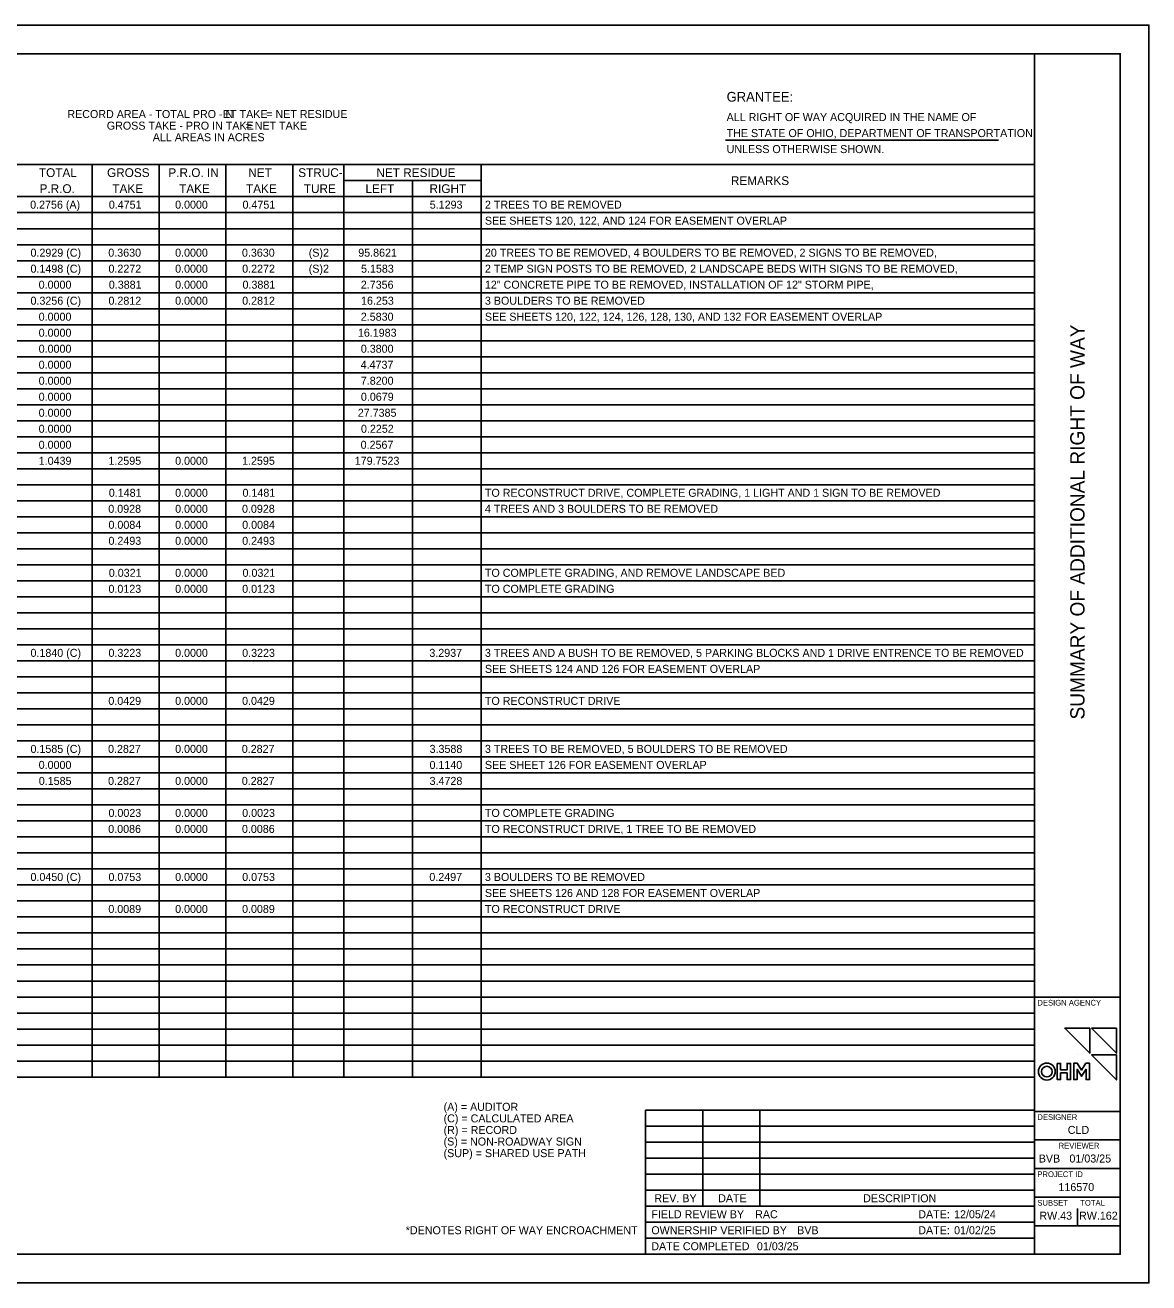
# Model space of a CAD drawing. Extents: x -5 to 34, y 0 to 22.
# Drawn here: x 14.34 to 34, y 0 to 22 of the extents above; entities that cross this region are included whole.
import ezdxf

# ---------------------------------------------------------------- set-up
doc = ezdxf.new("R2010")
doc.units = 0
for name, color, linetype in [('Default', 7, 'Continuous'), ('SH_Border', 7, 'Continuous'), ('SH_Cut_Line', 7, 'Continuous'), ('SH_Data', 7, 'Continuous'), ('SH_Text', 7, 'Continuous')]:
    doc.layers.add(name, color=color, linetype=linetype)

msp = doc.modelspace()

# ---------------------------------------------------------------- linework, layer by layer
at = {"layer": 'Default'}
for p, q in [((1.5, 19.56), (32, 19.56)), ((15.516, 19.56), (15.516, 3.6)), ((16.685, 19.56), (16.685, 3.6)), ((17.854, 19.56), (17.854, 3.6)), ((19.024, 19.56), (19.024, 3.6)), ((19.917, 19.56), (19.917, 3.6)), ((22.321, 19.56), (22.321, 3.6)), ((32, 19.56), (32, 3.6)), ((19.917, 19.28), (22.321, 19.28)), ((21.119, 19.28), (21.119, 3.6)), ((1.5, 19), (32, 19)), ((1.5, 18.72), (32, 18.72)), ((1.5, 18.44), (32, 18.44)), ((1.5, 18.16), (32, 18.16)), ((1.5, 17.88), (32, 17.88)), ((1.5, 17.6), (32, 17.6)), ((1.5, 17.32), (32, 17.32)), ((1.5, 17.04), (32, 17.04)), ((1.5, 16.76), (32, 16.76)), ((1.5, 16.48), (32, 16.48)), ((1.5, 16.2), (32, 16.2)), ((1.5, 15.92), (32, 15.92)), ((1.5, 15.64), (32, 15.64)), ((1.5, 15.36), (32, 15.36)), ((1.5, 15.08), (32, 15.08)), ((1.5, 14.8), (32, 14.8)), ((7.395, 14.52), (22.321, 14.52)), ((22.321, 14.52), (32, 14.52)), ((1.5, 14.24), (32, 14.24)), ((1.5, 13.96), (32, 13.96)), ((1.5, 13.68), (32, 13.68)), ((1.5, 13.4), (32, 13.4)), ((7.395, 13.12), (22.321, 13.12)), ((22.321, 13.12), (32, 13.12)), ((1.5, 12.84), (32, 12.84)), ((1.5, 12.56), (32, 12.56)), ((1.5, 12.28), (32, 12.28)), ((1.5, 12), (32, 12)), ((1.5, 11.72), (32, 11.72)), ((1.5, 11.44), (32, 11.44)), ((1.5, 11.16), (32, 11.16)), ((1.5, 10.88), (32, 10.88)), ((1.5, 10.6), (32, 10.6)), ((1.5, 10.32), (32, 10.32)), ((1.5, 10.04), (32, 10.04)), ((1.5, 9.76), (32, 9.76)), ((1.5, 9.48), (32, 9.48)), ((1.5, 9.2), (32, 9.2)), ((7.395, 8.92), (22.321, 8.92)), ((22.321, 8.92), (32, 8.92)), ((1.5, 8.64), (32, 8.64)), ((1.5, 8.36), (32, 8.36)), ((1.5, 8.08), (32, 8.08)), ((1.5, 7.8), (32, 7.8)), ((1.5, 7.52), (32, 7.52)), ((1.5, 7.24), (32, 7.24)), ((1.5, 6.96), (32, 6.96)), ((1.5, 6.68), (32, 6.68)), ((1.5, 6.4), (32, 6.4)), ((1.5, 6.12), (32, 6.12)), ((1.5, 5.84), (32, 5.84)), ((1.5, 5.56), (32, 5.56)), ((1.5, 5.28), (32, 5.28)), ((1.5, 5), (32, 5)), ((1.5, 4.72), (32, 4.72)), ((1.5, 4.44), (32, 4.44)), ((1.5, 4.16), (32, 4.16)), ((1.5, 3.88), (32, 3.88)), ((1.5, 3.6), (32, 3.6))]:
    msp.add_line(p, q, dxfattribs=at)
at = {"layer": 'SH_Border'}
for p, q in [((32, 0.5), (32, 21.5)), ((32, 5), (33.5, 5)), ((32, 3), (33.5, 3)), ((32, 2.5), (33.5, 2.5)), ((32, 2), (33.5, 2)), ((32, 1.5), (33.5, 1.5)), ((32, 1), (33.5, 1))]:
    msp.add_line(p, q, dxfattribs=at)
msp.add_lwpolyline([(1.5, 21.5), (33.5, 21.5), (33.5, 0.5), (1.5, 0.5)], close=True, dxfattribs=at)
at = {"layer": 'SH_Cut_Line'}
msp.add_lwpolyline([(0, 0), (34, 0), (34, 22), (0, 22)], close=True, dxfattribs=at)
at = {"layer": 'SH_Data'}
for p, q in [((32.75, 4), (32.75, 4)), ((32.745, 3.557), (32.745, 3.737)), ((32.745, 3.737), (32.824, 3.613)), ((32.824, 3.613), (32.903, 3.737)), ((32.903, 3.737), (32.903, 3.557)), ((32.75, 1), (32.75, 1.3))]:
    msp.add_line(p, q, dxfattribs=at)
for points in [[(32.53, 4.453), (32.966, 4.015), (32.966, 4.453), (32.53, 4.453)], [(32.997, 4.453), (33.433, 4.015), (33.433, 4.453), (32.997, 4.453)], [(32.997, 3.988), (33.433, 3.55), (33.433, 3.988), (32.997, 3.988)], [(32.824, 3.721), (32.748, 3.84), (32.685, 3.84), (32.685, 3.557), (32.745, 3.557)], [(32.903, 3.557), (32.963, 3.557), (32.963, 3.84), (32.9, 3.84), (32.824, 3.721)]]:
    msp.add_lwpolyline(points, dxfattribs=at)
for points in [[(32.966, 4.453), (32.966, 4.015), (32.53, 4.453)], [(33.433, 4.453), (33.433, 4.015), (32.997, 4.453)], [(33.433, 3.988), (33.433, 3.55), (32.997, 3.988)], [(32.397, 3.838), (32.457, 3.838), (32.457, 3.724), (32.571, 3.724), (32.571, 3.838), (32.631, 3.838), (32.631, 3.556), (32.571, 3.556), (32.571, 3.671), (32.457, 3.671), (32.457, 3.556), (32.397, 3.556)], [(32.397, 3.838), (32.457, 3.838), (32.457, 3.724), (32.571, 3.724), (32.571, 3.838), (32.631, 3.838), (32.631, 3.556), (32.571, 3.556), (32.571, 3.671), (32.457, 3.671), (32.457, 3.556), (32.397, 3.556)], [(32.9, 3.84), (32.963, 3.84), (32.963, 3.557), (32.903, 3.557), (32.903, 3.737), (32.824, 3.613), (32.745, 3.737), (32.745, 3.557), (32.685, 3.557), (32.685, 3.84), (32.748, 3.84), (32.824, 3.721)]]:
    msp.add_lwpolyline(points, close=True, dxfattribs=at)
for radius in [0.148, 0.148, 0.0927, 0.0927]:
    msp.add_circle((32.215, 3.695), radius, dxfattribs=at)
at = {"layer": 'SH_Text'}
for p, q in [((26.592, 19.986), (31.372, 19.986)), ((25.197, 3.02), (25.197, 0.5)), ((25.197, 3.02), (32, 3.02)), ((26.197, 3.02), (26.197, 1.34)), ((27.197, 3.02), (27.197, 1.34)), ((25.197, 2.74), (32, 2.74)), ((25.197, 2.46), (32, 2.46)), ((25.197, 2.18), (32, 2.18)), ((25.197, 1.9), (32, 1.9)), ((25.197, 1.62), (32, 1.62)), ((25.197, 1.34), (32, 1.34)), ((25.197, 1.06), (32, 1.06)), ((25.197, 0.78), (32, 0.78)), ((32, 0.5), (32, 0.5))]:
    msp.add_line(p, q, dxfattribs=at)

# ---------------------------------------------------------------- texts
at = {"layer": 'Default'}
for s, height, p in [('TOTAL', 0.154, (14.584, 19.343)), ('GROSS', 0.154, (15.776, 19.343)), ('P.R.O. IN', 0.154, (16.849, 19.343)), ('NET', 0.154, (18.246, 19.343)), ('STRUC-', 0.154, (19.12, 19.343)), ('NET RESIDUE', 0.154, (20.488, 19.343)), ('P.R.O.', 0.154, (14.595, 19.063)), ('TAKE', 0.154, (15.868, 19.063)), ('TAKE', 0.154, (17.037, 19.063)), ('TAKE', 0.154, (18.207, 19.063)), ('TURE', 0.154, (19.218, 19.063)), ('LEFT', 0.154, (20.297, 19.063)), ('RIGHT', 0.154, (21.417, 19.063)), ('REMARKS', 0.154, (26.689, 19.203)), ('0.2756 (A)', 0.14, (14.431, 18.79)), ('0.4751', 0.14, (15.807, 18.79)), ('0.0000', 0.14, (16.967, 18.79)), ('0.4751', 0.14, (18.146, 18.79)), ('5.1293', 0.14, (21.421, 18.79)), ('2 TREES TO BE REMOVED', 0.14, (22.386, 18.79)), ('SEE SHEETS 120, 122, AND 124 FOR EASEMENT OVERLAP', 0.14, (22.386, 18.51)), ('0.2929 (C)', 0.14, (14.437, 17.95)), ('0.3630', 0.14, (15.798, 17.95)), ('0.0000', 0.14, (16.967, 17.95)), ('0.3630', 0.14, (18.136, 17.95)), ('(S)2', 0.14, (19.304, 17.95)), ('95.8621', 0.14, (20.17, 17.95)), ('20 TREES TO BE REMOVED, 4 BOULDERS TO BE REMOVED, 2 SIGNS TO BE REMOVED,', 0.14, (22.386, 17.95)), ('0.1498 (C)', 0.14, (14.437, 17.67)), ('0.2272', 0.14, (15.801, 17.67)), ('0.0000', 0.14, (16.967, 17.67)), ('0.2272', 0.14, (18.14, 17.67)), ('(S)2', 0.14, (19.304, 17.67)), ('5.1583', 0.14, (20.219, 17.67)), ('2 TEMP SIGN POSTS TO BE REMOVED, 2 LANDSCAPE BEDS WITH SIGNS TO BE REMOVED,', 0.14, (22.386, 17.67)), ('0.0000', 0.14, (14.58, 17.39)), ('0.3881', 0.14, (15.807, 17.39)), ('0.0000', 0.14, (16.967, 17.39)), ('0.3881', 0.14, (18.146, 17.39)), ('2.7356', 0.14, (20.215, 17.39)), ('12" CONCRETE PIPE TO BE REMOVED, INSTALLATION OF 12" STORM PIPE,', 0.14, (22.386, 17.39)), ('0.3256 (C)', 0.14, (14.437, 17.11)), ('0.2812', 0.14, (15.801, 17.11)), ('0.0000', 0.14, (16.967, 17.11)), ('0.2812', 0.14, (18.14, 17.11)), ('16.253', 0.14, (20.219, 17.11)), ('3 BOULDERS TO BE REMOVED', 0.14, (22.386, 17.11)), ('0.0000', 0.14, (14.58, 16.83)), ('2.5830', 0.14, (20.215, 16.83)), ('SEE SHEETS 120, 122, 124, 126, 128, 130, AND 132 FOR EASEMENT OVERLAP', 0.14, (22.386, 16.83)), ('0.0000', 0.14, (14.58, 16.55)), ('16.1983', 0.14, (20.164, 16.55)), ('0.0000', 0.14, (14.58, 16.27)), ('0.3800', 0.14, (20.215, 16.27)), ('0.0000', 0.14, (14.58, 15.99)), ('4.4737', 0.14, (20.212, 15.99)), ('0.0000', 0.14, (14.58, 15.71)), ('7.8200', 0.14, (20.215, 15.71)), ('0.0000', 0.14, (14.58, 15.43)), ('0.0679', 0.14, (20.217, 15.43)), ('0.0000', 0.14, (14.58, 15.15)), ('27.7385', 0.14, (20.162, 15.15)), ('0.0000', 0.14, (14.58, 14.87)), ('0.2252', 0.14, (20.218, 14.87)), ('0.0000', 0.14, (14.58, 14.59)), ('0.2567', 0.14, (20.212, 14.59)), ('1.0439', 0.14, (14.581, 14.31)), ('1.2595', 0.14, (15.8, 14.31)), ('0.0000', 0.14, (16.967, 14.31)), ('1.2595', 0.14, (18.138, 14.31)), ('179.7523', 0.14, (20.109, 14.31)), ('0.1481', 0.14, (15.807, 13.75)), ('0.0000', 0.14, (16.967, 13.75)), ('0.1481', 0.14, (18.146, 13.75)), ('TO RECONSTRUCT DRIVE, COMPLETE GRADING, 1 LIGHT AND 1 SIGN TO BE REMOVED', 0.14, (22.386, 13.75)), ('0.0928', 0.14, (15.798, 13.47)), ('0.0000', 0.14, (16.967, 13.47)), ('0.0928', 0.14, (18.137, 13.47)), ('4 TREES AND 3 BOULDERS TO BE REMOVED', 0.14, (22.386, 13.47)), ('0.0084', 0.14, (15.801, 13.19)), ('0.0000', 0.14, (16.967, 13.19)), ('0.0084', 0.14, (18.14, 13.19)), ('0.2493', 0.14, (15.801, 12.91)), ('0.0000', 0.14, (16.967, 12.91)), ('0.2493', 0.14, (18.14, 12.91)), ('0.0321', 0.14, (15.807, 12.35)), ('0.0000', 0.14, (16.967, 12.35)), ('0.0321', 0.14, (18.146, 12.35)), ('TO COMPLETE GRADING, AND REMOVE LANDSCAPE BED', 0.14, (22.386, 12.35)), ('0.0123', 0.14, (15.801, 12.07)), ('0.0000', 0.14, (16.967, 12.07)), ('0.0123', 0.14, (18.14, 12.07)), ('TO COMPLETE GRADING', 0.14, (22.386, 12.07)), ('0.1840 (C)', 0.14, (14.437, 10.95)), ('0.3223', 0.14, (15.801, 10.95)), ('0.0000', 0.14, (16.967, 10.95)), ('0.3223', 0.14, (18.14, 10.95)), ('3.2937', 0.14, (21.414, 10.95)), ('3 TREES AND A BUSH TO BE REMOVED, 5 PARKING BLOCKS AND 1 DRIVE ENTRENCE TO BE REMOVED', 0.14, (22.386, 10.95)), ('SEE SHEETS 124 AND 126 FOR EASEMENT OVERLAP', 0.14, (22.386, 10.67)), ('0.0429', 0.14, (15.799, 10.11)), ('0.0000', 0.14, (16.967, 10.11)), ('0.0429', 0.14, (18.138, 10.11)), ('TO RECONSTRUCT DRIVE', 0.14, (22.386, 10.11)), ('0.1585 (C)', 0.14, (14.437, 9.27)), ('0.2827', 0.14, (15.794, 9.27)), ('0.0000', 0.14, (16.967, 9.27)), ('0.2827', 0.14, (18.133, 9.27)), ('3.3588', 0.14, (21.418, 9.27)), ('3 TREES TO BE REMOVED, 5 BOULDERS TO BE REMOVED', 0.14, (22.386, 9.27)), ('0.0000', 0.14, (14.58, 8.99)), ('0.1140', 0.14, (21.417, 8.99)), ('SEE SHEET 126 FOR EASEMENT OVERLAP', 0.14, (22.386, 8.99)), ('0.1585', 0.14, (14.582, 8.71)), ('0.2827', 0.14, (15.794, 8.71)), ('0.0000', 0.14, (16.967, 8.71)), ('0.2827', 0.14, (18.133, 8.71)), ('3.4728', 0.14, (21.418, 8.71)), ('0.0023', 0.14, (15.801, 8.15)), ('0.0000', 0.14, (16.967, 8.15)), ('0.0023', 0.14, (18.14, 8.15)), ('TO COMPLETE GRADING', 0.14, (22.386, 8.15)), ('0.0086', 0.14, (15.797, 7.87)), ('0.0000', 0.14, (16.967, 7.87)), ('0.0086', 0.14, (18.136, 7.87)), ('TO RECONSTRUCT DRIVE, 1 TREE TO BE REMOVED', 0.14, (22.386, 7.87)), ('0.0450 (C)', 0.14, (14.437, 7.03)), ('0.0753', 0.14, (15.801, 7.03)), ('0.0000', 0.14, (16.967, 7.03)), ('0.0753', 0.14, (18.14, 7.03)), ('0.2497', 0.14, (21.414, 7.03)), ('3 BOULDERS TO BE REMOVED', 0.14, (22.386, 7.03)), ('SEE SHEETS 126 AND 128 FOR EASEMENT OVERLAP', 0.14, (22.386, 6.75)), ('0.0089', 0.14, (15.799, 6.47)), ('0.0000', 0.14, (16.967, 6.47)), ('0.0089', 0.14, (18.138, 6.47)), ('TO RECONSTRUCT DRIVE', 0.14, (22.386, 6.47)), ('(A) = AUDITOR', 0.14, (21.663, 3.009)), ('(C) = CALCULATED AREA', 0.14, (21.663, 2.807)), ('(R) = RECORD', 0.14, (21.663, 2.604)), ('(S) = NON-ROADWAY SIGN', 0.14, (21.663, 2.402)), ('(SUP) = SHARED USE PATH', 0.14, (21.663, 2.199)), ('116570', 0.14, (32.419, 1.605)), ('*DENOTES RIGHT OF WAY ENCROACHMENT', 0.14, (21.001, 0.85))]:
    msp.add_text(s, height=height, dxfattribs=at).set_placement(p)
at = {"layer": 'SH_Data'}
msp.add_text('SUMMARY OF ADDITIONAL RIGHT OF WAY', height=0.25, rotation=90, dxfattribs=at).set_placement((32.875, 9.854))
for s, height, p in [('DESIGN AGENCY', 0.1, (32.05, 4.85)), ('DESIGNER', 0.1, (32.05, 2.85)), ('CLD', 0.14, (32.582, 2.605)), ('REVIEWER', 0.1, (32.422, 2.35)), ('BVB', 0.14, (32.074, 2.105)), ('01/03/25', 0.14, (32.611, 2.105)), ('PROJECT ID', 0.1, (32.05, 1.85)), ('SUBSET', 0.1, (32.05, 1.35)), ('TOTAL', 0.1, (32.8, 1.35)), ('RW.43', 0.14, (32.085, 1.105)), ('RW.162', 0.14, (32.779, 1.105))]:
    msp.add_text(s, height=height, dxfattribs=at).set_placement(p)
at = {"layer": 'SH_Text'}
for s, height, p in [('GRANTEE:', 0.17, (26.614, 20.662)), ('RECORD AREA - TOTAL PRO - N', 0.14, (15.082, 20.375)), ('ET TAKE', 0.14, (17.803, 20.375)), (' = NET RESIDUE', 0.14, (18.509, 20.375)), ('ALL RIGHT OF WAY ACQUIRED IN THE NAME OF', 0.14, (26.614, 20.322)), ('GROSS TAKE - PRO IN TAKE', 0.14, (15.772, 20.172)), (' = NET TAKE', 0.14, (18.145, 20.172)), ('ALL AREAS IN ACRES', 0.14, (16.576, 19.97)), ('THE STATE OF OHIO, DEPARTMENT OF TRANSPORTATION', 0.14, (26.614, 20.042)), ('UNLESS OTHERWISE SHOWN.', 0.14, (26.614, 19.762)), ('REV. BY', 0.14, (25.35, 1.41)), ('DATE', 0.14, (26.466, 1.41)), ('DESCRIPTION', 0.14, (29.002, 1.41)), ('FIELD REVIEW BY', 0.14, (25.297, 1.13)), ('RAC                      ', 0.14, (27.113, 1.13)), ('DATE:', 0.14, (29.967, 1.13)), ('12/05/24', 0.14, (30.593, 1.13)), ('OWNERSHIP VERIFIED BY', 0.14, (25.297, 0.85)), ('BVB               ', 0.14, (27.848, 0.85)), ('DATE:', 0.14, (29.967, 0.85)), ('01/02/25', 0.14, (30.593, 0.85)), ('DATE COMPLETED', 0.14, (25.297, 0.57)), ('01/03/25', 0.14, (27.144, 0.57))]:
    msp.add_text(s, height=height, dxfattribs=at).set_placement(p)

doc.saveas('drawing.dxf')
